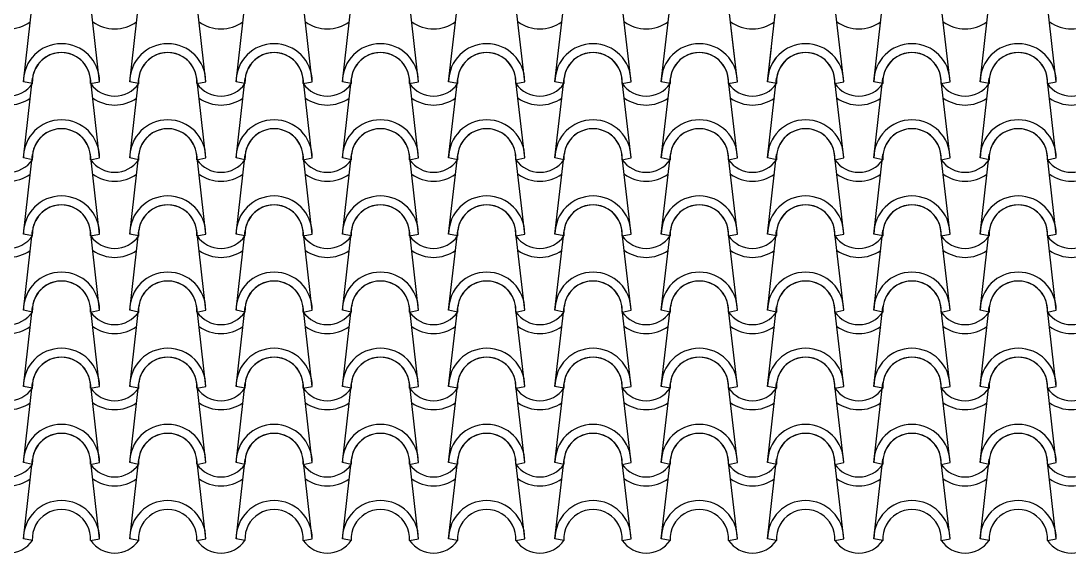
# Model space of a CAD drawing. Header units: millimetres. Extents: x -255 to 41745, y 236 to 29936.
# Drawn here: x 32038 to 33758, y 25007 to 25880 of the extents above; entities that cross this region are included whole.
import ezdxf

# ---------------------------------------------------------------- set-up
doc = ezdxf.new("R2010")
doc.units = ezdxf.units.MM
doc.layers.add('1', color=1, linetype='Continuous')

msp = doc.modelspace()

# ---------------------------------------------------------------- linework, layer by layer
at = {"layer": '1'}
for p, q in [((32041.9, 25780.6), (32056.9, 25911.3)), ((32166.9, 25780.6), (32152, 25911.3)), ((32216.4, 25780.6), (32231.4, 25911.3)), ((32341.4, 25780.6), (32326.5, 25911.3)), ((32391, 25780.6), (32405.9, 25911.3)), ((32516, 25780.6), (32501, 25911.3)), ((32565.5, 25780.6), (32580.4, 25911.3)), ((32690.5, 25780.6), (32675.5, 25911.3)), ((32740, 25780.6), (32754.9, 25911.3)), ((32865, 25780.6), (32850, 25911.3)), ((32914.5, 25780.6), (32929.4, 25911.3)), ((33039.5, 25780.6), (33024.5, 25911.3)), ((33089, 25780.6), (33103.9, 25911.3)), ((33214, 25780.6), (33199, 25911.3)), ((33214, 25780.6), (33199, 25911.3)), ((33263.5, 25780.6), (33278.4, 25911.3)), ((33263.5, 25780.6), (33278.4, 25911.3)), ((33388.5, 25780.6), (33373.5, 25911.3)), ((33438, 25780.6), (33452.9, 25911.3)), ((33563, 25780.6), (33548, 25911.3)), ((33612.5, 25780.6), (33627.4, 25911.3)), ((33737.5, 25780.6), (33722.6, 25911.3)), ((33214, 25780.6), (33203.9, 25868.3)), ((33263.5, 25780.6), (33269.9, 25836.9)), ((32041.9, 25655.6), (32056.9, 25786.3)), ((32056.6, 25777.6), (32041.9, 25780.6)), ((32056.6, 25777.6), (32041.9, 25780.6)), ((32166.9, 25655.6), (32152, 25786.3)), ((32152.3, 25777.6), (32166.9, 25780.6)), ((32152.3, 25777.6), (32166.9, 25780.6)), ((32216.4, 25655.6), (32231.4, 25786.3)), ((32231.1, 25777.6), (32216.4, 25780.6)), ((32231.1, 25777.6), (32216.4, 25780.6)), ((32341.4, 25655.6), (32326.5, 25786.3)), ((32326.8, 25777.6), (32341.4, 25780.6)), ((32326.8, 25777.6), (32341.4, 25780.6)), ((32391, 25655.6), (32405.9, 25786.3)), ((32405.6, 25777.6), (32391, 25780.6)), ((32405.6, 25777.6), (32391, 25780.6)), ((32516, 25655.6), (32501, 25786.3)), ((32501.3, 25777.6), (32516, 25780.6)), ((32501.3, 25777.6), (32516, 25780.6)), ((32565.5, 25655.6), (32580.4, 25786.3)), ((32580.1, 25777.6), (32565.5, 25780.6)), ((32580.1, 25777.6), (32565.5, 25780.6)), ((32690.5, 25655.6), (32675.5, 25786.3)), ((32675.8, 25777.6), (32690.5, 25780.6)), ((32675.8, 25777.6), (32690.5, 25780.6)), ((32740, 25655.6), (32754.9, 25786.3)), ((32754.6, 25777.6), (32740, 25780.6)), ((32754.6, 25777.6), (32740, 25780.6)), ((32865, 25655.6), (32850, 25786.3)), ((32850.3, 25777.6), (32865, 25780.6)), ((32850.3, 25777.6), (32865, 25780.6)), ((32914.5, 25655.6), (32929.4, 25786.3)), ((32929.1, 25777.6), (32914.5, 25780.6)), ((32929.1, 25777.6), (32914.5, 25780.6)), ((33039.5, 25655.6), (33024.5, 25786.3)), ((33024.8, 25777.6), (33039.5, 25780.6)), ((33024.8, 25777.6), (33039.5, 25780.6)), ((33089, 25655.6), (33103.9, 25786.3)), ((33103.6, 25777.6), (33089, 25780.6)), ((33103.6, 25777.6), (33089, 25780.6)), ((33214, 25655.6), (33199, 25786.3)), ((33214, 25655.6), (33199, 25786.3)), ((33214, 25655.6), (33199, 25786.3)), ((33199.3, 25777.6), (33214, 25780.6)), ((33199.3, 25777.6), (33214, 25780.6)), ((33199.3, 25777.6), (33214, 25780.6)), ((33199.3, 25777.6), (33214, 25780.6)), ((33199.3, 25777.6), (33214, 25780.6)), ((33199.3, 25777.6), (33214, 25780.6)), ((33263.5, 25655.6), (33278.4, 25786.3)), ((33263.5, 25655.6), (33278.4, 25786.3)), ((33263.5, 25655.6), (33278.4, 25786.3)), ((33278.1, 25777.6), (33263.5, 25780.6)), ((33278.1, 25777.6), (33263.5, 25780.6)), ((33278.1, 25777.6), (33263.5, 25780.6)), ((33278.1, 25777.6), (33263.5, 25780.6)), ((33278.1, 25777.6), (33263.5, 25780.6)), ((33278.1, 25777.6), (33263.5, 25780.6)), ((33388.5, 25655.6), (33373.5, 25786.3)), ((33373.8, 25777.6), (33388.5, 25780.6)), ((33373.8, 25777.6), (33388.5, 25780.6)), ((33438, 25655.6), (33452.9, 25786.3)), ((33452.6, 25777.6), (33438, 25780.6)), ((33452.6, 25777.6), (33438, 25780.6)), ((33563, 25655.6), (33548, 25786.3)), ((33548.3, 25777.6), (33563, 25780.6)), ((33548.3, 25777.6), (33563, 25780.6)), ((33612.5, 25655.6), (33627.4, 25786.3)), ((33627.2, 25777.6), (33612.5, 25780.6)), ((33627.2, 25777.6), (33612.5, 25780.6)), ((33737.5, 25655.6), (33722.6, 25786.3)), ((33722.8, 25777.6), (33737.5, 25780.6)), ((33722.8, 25777.6), (33737.5, 25780.6)), ((32041.9, 25530.6), (32056.9, 25661.3)), ((32056.6, 25652.6), (32041.9, 25655.6)), ((32056.6, 25652.6), (32041.9, 25655.6)), ((32166.9, 25530.6), (32152, 25661.3)), ((32152.3, 25652.6), (32166.9, 25655.6)), ((32152.3, 25652.6), (32166.9, 25655.6)), ((32216.4, 25530.6), (32231.4, 25661.3)), ((32231.1, 25652.6), (32216.4, 25655.6)), ((32231.1, 25652.6), (32216.4, 25655.6)), ((32341.4, 25530.6), (32326.5, 25661.3)), ((32326.8, 25652.6), (32341.4, 25655.6)), ((32326.8, 25652.6), (32341.4, 25655.6)), ((32391, 25530.6), (32405.9, 25661.3)), ((32405.6, 25652.6), (32391, 25655.6)), ((32405.6, 25652.6), (32391, 25655.6)), ((32516, 25530.6), (32501, 25661.3)), ((32501.3, 25652.6), (32516, 25655.6)), ((32501.3, 25652.6), (32516, 25655.6)), ((32565.5, 25530.6), (32580.4, 25661.3)), ((32580.1, 25652.6), (32565.5, 25655.6)), ((32580.1, 25652.6), (32565.5, 25655.6)), ((32690.5, 25530.6), (32675.5, 25661.3)), ((32675.8, 25652.6), (32690.5, 25655.6)), ((32675.8, 25652.6), (32690.5, 25655.6)), ((32740, 25530.6), (32754.9, 25661.3)), ((32754.6, 25652.6), (32740, 25655.6)), ((32754.6, 25652.6), (32740, 25655.6)), ((32865, 25530.6), (32850, 25661.3)), ((32850.3, 25652.6), (32865, 25655.6)), ((32850.3, 25652.6), (32865, 25655.6)), ((32914.5, 25530.6), (32929.4, 25661.3)), ((32929.1, 25652.6), (32914.5, 25655.6)), ((32929.1, 25652.6), (32914.5, 25655.6)), ((33039.5, 25530.6), (33024.5, 25661.3)), ((33024.8, 25652.6), (33039.5, 25655.6)), ((33024.8, 25652.6), (33039.5, 25655.6)), ((33089, 25530.6), (33103.9, 25661.3)), ((33103.6, 25652.6), (33089, 25655.6)), ((33103.6, 25652.6), (33089, 25655.6)), ((33214, 25530.6), (33199, 25661.3)), ((33214, 25530.6), (33199, 25661.3)), ((33214, 25530.6), (33199, 25661.3)), ((33199.3, 25652.6), (33214, 25655.6)), ((33199.3, 25652.6), (33214, 25655.6)), ((33199.3, 25652.6), (33214, 25655.6)), ((33199.3, 25652.6), (33214, 25655.6)), ((33199.3, 25652.6), (33214, 25655.6)), ((33199.3, 25652.6), (33214, 25655.6)), ((33263.5, 25530.6), (33278.4, 25661.3)), ((33263.5, 25530.6), (33278.4, 25661.3)), ((33263.5, 25530.6), (33278.4, 25661.3)), ((33278.1, 25652.6), (33263.5, 25655.6)), ((33278.1, 25652.6), (33263.5, 25655.6)), ((33278.1, 25652.6), (33263.5, 25655.6)), ((33278.1, 25652.6), (33263.5, 25655.6)), ((33278.1, 25652.6), (33263.5, 25655.6)), ((33278.1, 25652.6), (33263.5, 25655.6)), ((33388.5, 25530.6), (33373.5, 25661.3)), ((33373.8, 25652.6), (33388.5, 25655.6)), ((33373.8, 25652.6), (33388.5, 25655.6)), ((33438, 25530.6), (33452.9, 25661.3)), ((33452.6, 25652.6), (33438, 25655.6)), ((33452.6, 25652.6), (33438, 25655.6)), ((33563, 25530.6), (33548, 25661.3)), ((33548.3, 25652.6), (33563, 25655.6)), ((33548.3, 25652.6), (33563, 25655.6)), ((33612.5, 25530.6), (33627.4, 25661.3)), ((33627.2, 25652.6), (33612.5, 25655.6)), ((33627.2, 25652.6), (33612.5, 25655.6)), ((33737.5, 25530.6), (33722.6, 25661.3)), ((33722.8, 25652.6), (33737.5, 25655.6)), ((33722.8, 25652.6), (33737.5, 25655.6)), ((32041.9, 25405.6), (32056.9, 25536.3)), ((32166.9, 25405.6), (32152, 25536.3)), ((32216.4, 25405.6), (32231.4, 25536.3)), ((32341.4, 25405.6), (32326.5, 25536.3)), ((32391, 25405.6), (32405.9, 25536.3)), ((32516, 25405.6), (32501, 25536.3)), ((32565.5, 25405.6), (32580.4, 25536.3)), ((32690.5, 25405.6), (32675.5, 25536.3)), ((32740, 25405.6), (32754.9, 25536.3)), ((32865, 25405.6), (32850, 25536.3)), ((32914.5, 25405.6), (32929.4, 25536.3)), ((33039.5, 25405.6), (33024.5, 25536.3)), ((33089, 25405.6), (33103.9, 25536.3)), ((33214, 25405.6), (33199, 25536.3)), ((33214, 25405.6), (33199, 25536.3)), ((33214, 25405.6), (33199, 25536.3)), ((33263.5, 25405.6), (33278.4, 25536.3)), ((33263.5, 25405.6), (33278.4, 25536.3)), ((33263.5, 25405.6), (33278.4, 25536.3)), ((33388.5, 25405.6), (33373.5, 25536.3)), ((33438, 25405.6), (33452.9, 25536.3)), ((33563, 25405.6), (33548, 25536.3)), ((33612.5, 25405.6), (33627.4, 25536.3)), ((33737.5, 25405.6), (33722.6, 25536.3)), ((32056.6, 25527.6), (32041.9, 25530.6)), ((32056.6, 25527.6), (32041.9, 25530.6)), ((32152.3, 25527.6), (32166.9, 25530.6)), ((32152.3, 25527.6), (32166.9, 25530.6)), ((32231.1, 25527.6), (32216.4, 25530.6)), ((32231.1, 25527.6), (32216.4, 25530.6)), ((32326.8, 25527.6), (32341.4, 25530.6)), ((32326.8, 25527.6), (32341.4, 25530.6)), ((32405.6, 25527.6), (32391, 25530.6)), ((32405.6, 25527.6), (32391, 25530.6)), ((32501.3, 25527.6), (32516, 25530.6)), ((32501.3, 25527.6), (32516, 25530.6)), ((32580.1, 25527.6), (32565.5, 25530.6)), ((32580.1, 25527.6), (32565.5, 25530.6)), ((32675.8, 25527.6), (32690.5, 25530.6)), ((32675.8, 25527.6), (32690.5, 25530.6)), ((32754.6, 25527.6), (32740, 25530.6)), ((32754.6, 25527.6), (32740, 25530.6)), ((32850.3, 25527.6), (32865, 25530.6)), ((32850.3, 25527.6), (32865, 25530.6)), ((32929.1, 25527.6), (32914.5, 25530.6)), ((32929.1, 25527.6), (32914.5, 25530.6)), ((33024.8, 25527.6), (33039.5, 25530.6)), ((33024.8, 25527.6), (33039.5, 25530.6)), ((33103.6, 25527.6), (33089, 25530.6)), ((33103.6, 25527.6), (33089, 25530.6)), ((33199.3, 25527.6), (33214, 25530.6)), ((33199.3, 25527.6), (33214, 25530.6)), ((33199.3, 25527.6), (33214, 25530.6)), ((33199.3, 25527.6), (33214, 25530.6)), ((33199.3, 25527.6), (33214, 25530.6)), ((33199.3, 25527.6), (33214, 25530.6)), ((33278.1, 25527.6), (33263.5, 25530.6)), ((33278.1, 25527.6), (33263.5, 25530.6)), ((33278.1, 25527.6), (33263.5, 25530.6)), ((33278.1, 25527.6), (33263.5, 25530.6)), ((33278.1, 25527.6), (33263.5, 25530.6)), ((33278.1, 25527.6), (33263.5, 25530.6)), ((33373.8, 25527.6), (33388.5, 25530.6)), ((33373.8, 25527.6), (33388.5, 25530.6)), ((33452.6, 25527.6), (33438, 25530.6)), ((33452.6, 25527.6), (33438, 25530.6)), ((33548.3, 25527.6), (33563, 25530.6)), ((33548.3, 25527.6), (33563, 25530.6)), ((33627.2, 25527.6), (33612.5, 25530.6)), ((33627.2, 25527.6), (33612.5, 25530.6)), ((33722.8, 25527.6), (33737.5, 25530.6)), ((33722.8, 25527.6), (33737.5, 25530.6)), ((32041.9, 25280.6), (32056.9, 25411.3)), ((32166.9, 25280.6), (32152, 25411.3)), ((32216.4, 25280.6), (32231.4, 25411.3)), ((32341.4, 25280.6), (32326.5, 25411.3)), ((32391, 25280.6), (32405.9, 25411.3)), ((32516, 25280.6), (32501, 25411.3)), ((32565.5, 25280.6), (32580.4, 25411.3)), ((32690.5, 25280.6), (32675.5, 25411.3)), ((32740, 25280.6), (32754.9, 25411.3)), ((32865, 25280.6), (32850, 25411.3)), ((32914.5, 25280.6), (32929.4, 25411.3)), ((33039.5, 25280.6), (33024.5, 25411.3)), ((33089, 25280.6), (33103.9, 25411.3)), ((33214, 25280.6), (33199, 25411.3)), ((33214, 25280.6), (33199, 25411.3)), ((33214, 25280.6), (33199, 25411.3)), ((33263.5, 25280.6), (33278.4, 25411.3)), ((33263.5, 25280.6), (33278.4, 25411.3)), ((33263.5, 25280.6), (33278.4, 25411.3)), ((33388.5, 25280.6), (33373.5, 25411.3)), ((33438, 25280.6), (33452.9, 25411.3)), ((33563, 25280.6), (33548, 25411.3)), ((33612.5, 25280.6), (33627.4, 25411.3)), ((33737.5, 25280.6), (33722.6, 25411.3)), ((32056.6, 25402.6), (32041.9, 25405.6)), ((32056.6, 25402.6), (32041.9, 25405.6)), ((32152.3, 25402.6), (32166.9, 25405.6)), ((32152.3, 25402.6), (32166.9, 25405.6)), ((32231.1, 25402.6), (32216.4, 25405.6)), ((32231.1, 25402.6), (32216.4, 25405.6)), ((32326.8, 25402.6), (32341.4, 25405.6)), ((32326.8, 25402.6), (32341.4, 25405.6)), ((32405.6, 25402.6), (32391, 25405.6)), ((32405.6, 25402.6), (32391, 25405.6)), ((32501.3, 25402.6), (32516, 25405.6)), ((32501.3, 25402.6), (32516, 25405.6)), ((32580.1, 25402.6), (32565.5, 25405.6)), ((32580.1, 25402.6), (32565.5, 25405.6)), ((32675.8, 25402.6), (32690.5, 25405.6)), ((32675.8, 25402.6), (32690.5, 25405.6)), ((32754.6, 25402.6), (32740, 25405.6)), ((32754.6, 25402.6), (32740, 25405.6)), ((32850.3, 25402.6), (32865, 25405.6)), ((32850.3, 25402.6), (32865, 25405.6)), ((32929.1, 25402.6), (32914.5, 25405.6)), ((32929.1, 25402.6), (32914.5, 25405.6)), ((33024.8, 25402.6), (33039.5, 25405.6)), ((33024.8, 25402.6), (33039.5, 25405.6)), ((33103.6, 25402.6), (33089, 25405.6)), ((33103.6, 25402.6), (33089, 25405.6)), ((33199.3, 25402.6), (33214, 25405.6)), ((33199.3, 25402.6), (33214, 25405.6)), ((33199.3, 25402.6), (33214, 25405.6)), ((33199.3, 25402.6), (33214, 25405.6)), ((33199.3, 25402.6), (33214, 25405.6)), ((33199.3, 25402.6), (33214, 25405.6)), ((33278.1, 25402.6), (33263.5, 25405.6)), ((33278.1, 25402.6), (33263.5, 25405.6)), ((33278.1, 25402.6), (33263.5, 25405.6)), ((33278.1, 25402.6), (33263.5, 25405.6)), ((33278.1, 25402.6), (33263.5, 25405.6)), ((33278.1, 25402.6), (33263.5, 25405.6)), ((33373.8, 25402.6), (33388.5, 25405.6)), ((33373.8, 25402.6), (33388.5, 25405.6)), ((33452.6, 25402.6), (33438, 25405.6)), ((33452.6, 25402.6), (33438, 25405.6)), ((33548.3, 25402.6), (33563, 25405.6)), ((33548.3, 25402.6), (33563, 25405.6)), ((33627.2, 25402.6), (33612.5, 25405.6)), ((33627.2, 25402.6), (33612.5, 25405.6)), ((33722.8, 25402.6), (33737.5, 25405.6)), ((33722.8, 25402.6), (33737.5, 25405.6)), ((32041.9, 25155.6), (32056.9, 25286.3)), ((32056.6, 25277.6), (32041.9, 25280.6)), ((32056.6, 25277.6), (32041.9, 25280.6)), ((32166.9, 25155.6), (32152, 25286.3)), ((32152.3, 25277.6), (32166.9, 25280.6)), ((32152.3, 25277.6), (32166.9, 25280.6)), ((32216.4, 25155.6), (32231.4, 25286.3)), ((32231.1, 25277.6), (32216.4, 25280.6)), ((32231.1, 25277.6), (32216.4, 25280.6)), ((32341.4, 25155.6), (32326.5, 25286.3)), ((32326.8, 25277.6), (32341.4, 25280.6)), ((32326.8, 25277.6), (32341.4, 25280.6)), ((32391, 25155.6), (32405.9, 25286.3)), ((32405.6, 25277.6), (32391, 25280.6)), ((32405.6, 25277.6), (32391, 25280.6)), ((32516, 25155.6), (32501, 25286.3)), ((32501.3, 25277.6), (32516, 25280.6)), ((32501.3, 25277.6), (32516, 25280.6)), ((32565.5, 25155.6), (32580.4, 25286.3)), ((32580.1, 25277.6), (32565.5, 25280.6)), ((32580.1, 25277.6), (32565.5, 25280.6)), ((32690.5, 25155.6), (32675.5, 25286.3)), ((32675.8, 25277.6), (32690.5, 25280.6)), ((32675.8, 25277.6), (32690.5, 25280.6)), ((32740, 25155.6), (32754.9, 25286.3)), ((32754.6, 25277.6), (32740, 25280.6)), ((32754.6, 25277.6), (32740, 25280.6)), ((32865, 25155.6), (32850, 25286.3)), ((32850.3, 25277.6), (32865, 25280.6)), ((32850.3, 25277.6), (32865, 25280.6)), ((32914.5, 25155.6), (32929.4, 25286.3)), ((32929.1, 25277.6), (32914.5, 25280.6)), ((32929.1, 25277.6), (32914.5, 25280.6)), ((33039.5, 25155.6), (33024.5, 25286.3)), ((33024.8, 25277.6), (33039.5, 25280.6)), ((33024.8, 25277.6), (33039.5, 25280.6)), ((33089, 25155.6), (33103.9, 25286.3)), ((33103.6, 25277.6), (33089, 25280.6)), ((33103.6, 25277.6), (33089, 25280.6)), ((33214, 25155.6), (33199, 25286.3)), ((33214, 25155.6), (33199, 25286.3)), ((33214, 25155.6), (33199, 25286.3)), ((33199.3, 25277.6), (33214, 25280.6)), ((33199.3, 25277.6), (33214, 25280.6)), ((33199.3, 25277.6), (33214, 25280.6)), ((33199.3, 25277.6), (33214, 25280.6)), ((33199.3, 25277.6), (33214, 25280.6)), ((33199.3, 25277.6), (33214, 25280.6)), ((33263.5, 25155.6), (33278.4, 25286.3)), ((33263.5, 25155.6), (33278.4, 25286.3)), ((33263.5, 25155.6), (33278.4, 25286.3)), ((33278.1, 25277.6), (33263.5, 25280.6)), ((33278.1, 25277.6), (33263.5, 25280.6)), ((33278.1, 25277.6), (33263.5, 25280.6)), ((33278.1, 25277.6), (33263.5, 25280.6)), ((33278.1, 25277.6), (33263.5, 25280.6)), ((33278.1, 25277.6), (33263.5, 25280.6)), ((33388.5, 25155.6), (33373.5, 25286.3)), ((33373.8, 25277.6), (33388.5, 25280.6)), ((33373.8, 25277.6), (33388.5, 25280.6)), ((33438, 25155.6), (33452.9, 25286.3)), ((33452.6, 25277.6), (33438, 25280.6)), ((33452.6, 25277.6), (33438, 25280.6)), ((33563, 25155.6), (33548, 25286.3)), ((33548.3, 25277.6), (33563, 25280.6)), ((33548.3, 25277.6), (33563, 25280.6)), ((33612.5, 25155.6), (33627.4, 25286.3)), ((33627.2, 25277.6), (33612.5, 25280.6)), ((33627.2, 25277.6), (33612.5, 25280.6)), ((33737.5, 25155.6), (33722.6, 25286.3)), ((33722.8, 25277.6), (33737.5, 25280.6)), ((33722.8, 25277.6), (33737.5, 25280.6)), ((32041.9, 25030.6), (32056.9, 25161.3)), ((32056.6, 25152.6), (32041.9, 25155.6)), ((32056.6, 25152.6), (32041.9, 25155.6)), ((32166.9, 25030.6), (32152, 25161.3)), ((32152.3, 25152.6), (32166.9, 25155.6)), ((32152.3, 25152.6), (32166.9, 25155.6)), ((32216.4, 25030.6), (32231.4, 25161.3)), ((32231.1, 25152.6), (32216.4, 25155.6)), ((32231.1, 25152.6), (32216.4, 25155.6)), ((32341.4, 25030.6), (32326.5, 25161.3)), ((32326.8, 25152.6), (32341.4, 25155.6)), ((32326.8, 25152.6), (32341.4, 25155.6)), ((32391, 25030.6), (32405.9, 25161.3)), ((32405.6, 25152.6), (32391, 25155.6)), ((32405.6, 25152.6), (32391, 25155.6)), ((32516, 25030.6), (32501, 25161.3)), ((32501.3, 25152.6), (32516, 25155.6)), ((32501.3, 25152.6), (32516, 25155.6)), ((32565.5, 25030.6), (32580.4, 25161.3)), ((32580.1, 25152.6), (32565.5, 25155.6)), ((32580.1, 25152.6), (32565.5, 25155.6)), ((32690.5, 25030.6), (32675.5, 25161.3)), ((32675.8, 25152.6), (32690.5, 25155.6)), ((32675.8, 25152.6), (32690.5, 25155.6)), ((32740, 25030.6), (32754.9, 25161.3)), ((32754.6, 25152.6), (32740, 25155.6)), ((32754.6, 25152.6), (32740, 25155.6)), ((32865, 25030.6), (32850, 25161.3)), ((32850.3, 25152.6), (32865, 25155.6)), ((32850.3, 25152.6), (32865, 25155.6)), ((32914.5, 25030.6), (32929.4, 25161.3)), ((32929.1, 25152.6), (32914.5, 25155.6)), ((32929.1, 25152.6), (32914.5, 25155.6)), ((33039.5, 25030.6), (33024.5, 25161.3)), ((33024.8, 25152.6), (33039.5, 25155.6)), ((33024.8, 25152.6), (33039.5, 25155.6)), ((33089, 25030.6), (33103.9, 25161.3)), ((33103.6, 25152.6), (33089, 25155.6)), ((33103.6, 25152.6), (33089, 25155.6)), ((33214, 25030.6), (33199, 25161.3)), ((33214, 25030.6), (33199, 25161.3)), ((33214, 25030.6), (33199, 25161.3)), ((33199.3, 25152.6), (33214, 25155.6)), ((33199.3, 25152.6), (33214, 25155.6)), ((33199.3, 25152.6), (33214, 25155.6)), ((33199.3, 25152.6), (33214, 25155.6)), ((33199.3, 25152.6), (33214, 25155.6)), ((33199.3, 25152.6), (33214, 25155.6)), ((33263.5, 25030.6), (33278.4, 25161.3)), ((33263.5, 25030.6), (33278.4, 25161.3)), ((33263.5, 25030.6), (33278.4, 25161.3)), ((33278.1, 25152.6), (33263.5, 25155.6)), ((33278.1, 25152.6), (33263.5, 25155.6)), ((33278.1, 25152.6), (33263.5, 25155.6)), ((33278.1, 25152.6), (33263.5, 25155.6)), ((33278.1, 25152.6), (33263.5, 25155.6)), ((33278.1, 25152.6), (33263.5, 25155.6)), ((33388.5, 25030.6), (33373.5, 25161.3)), ((33373.8, 25152.6), (33388.5, 25155.6)), ((33373.8, 25152.6), (33388.5, 25155.6)), ((33438, 25030.6), (33452.9, 25161.3)), ((33452.6, 25152.6), (33438, 25155.6)), ((33452.6, 25152.6), (33438, 25155.6)), ((33563, 25030.6), (33548, 25161.3)), ((33548.3, 25152.6), (33563, 25155.6)), ((33548.3, 25152.6), (33563, 25155.6)), ((33612.5, 25030.6), (33627.4, 25161.3)), ((33627.2, 25152.6), (33612.5, 25155.6)), ((33627.2, 25152.6), (33612.5, 25155.6)), ((33737.5, 25030.6), (33722.6, 25161.3)), ((33722.8, 25152.6), (33737.5, 25155.6)), ((33722.8, 25152.6), (33737.5, 25155.6)), ((32056.6, 25027.6), (32041.9, 25030.6)), ((32152.3, 25027.6), (32166.9, 25030.6)), ((32231.1, 25027.6), (32216.4, 25030.6)), ((32326.8, 25027.6), (32341.4, 25030.6)), ((32405.6, 25027.6), (32391, 25030.6)), ((32501.3, 25027.6), (32516, 25030.6)), ((32580.1, 25027.6), (32565.5, 25030.6)), ((32675.8, 25027.6), (32690.5, 25030.6)), ((32754.6, 25027.6), (32740, 25030.6)), ((32850.3, 25027.6), (32865, 25030.6)), ((32929.1, 25027.6), (32914.5, 25030.6)), ((33024.8, 25027.6), (33039.5, 25030.6)), ((33103.6, 25027.6), (33089, 25030.6)), ((33199.3, 25027.6), (33214, 25030.6)), ((33199.3, 25027.6), (33214, 25030.6)), ((33199.3, 25027.6), (33214, 25030.6)), ((33278.1, 25027.6), (33263.5, 25030.6)), ((33278.1, 25027.6), (33263.5, 25030.6)), ((33278.1, 25027.6), (33263.5, 25030.6)), ((33373.8, 25027.6), (33388.5, 25030.6)), ((33452.6, 25027.6), (33438, 25030.6)), ((33548.3, 25027.6), (33563, 25030.6)), ((33627.2, 25027.6), (33612.5, 25030.6)), ((33722.8, 25027.6), (33737.5, 25030.6))]:
    msp.add_line(p, q, dxfattribs=at)
for centre, radius, start, end in [((32017.3, 25929.9), 62.5, 234.9308, 305.0692), ((32191.8, 25929.9), 62.5, 234.9308, 305.0692), ((32366.3, 25929.9), 62.5, 234.9308, 305.0692), ((32366.3, 25929.9), 62.5, 234.9308, 305.0692), ((32540.8, 25929.9), 62.5, 234.9308, 305.0692), ((32540.8, 25929.9), 62.5, 234.9308, 305.0692), ((32715.3, 25929.9), 62.5, 234.9308, 305.0692), ((32715.3, 25929.9), 62.5, 234.9308, 305.0692), ((32889.8, 25929.9), 62.5, 234.9308, 305.0692), ((32889.8, 25929.9), 62.5, 234.9308, 305.0692), ((33064.3, 25929.9), 62.5, 234.9308, 305.0692), ((33064.3, 25929.9), 62.5, 234.9308, 305.0692), ((33238.8, 25929.9), 62.5, 234.9308, 305.0692), ((33238.8, 25929.9), 62.5, 234.9308, 305.0692), ((33238.8, 25929.9), 62.5, 234.9308, 305.0692), ((33238.8, 25929.9), 62.5, 234.9308, 305.0692), ((33413.3, 25929.9), 62.5, 234.9308, 305.0692), ((33587.8, 25929.9), 62.5, 234.9308, 305.0692), ((33762.3, 25929.9), 62.5, 234.9308, 305.0692), ((32104.4, 25780.6), 62.5, 0, 180), ((32104.4, 25780.6), 62.5, 0, 180), ((32278.9, 25780.6), 62.5, 0, 180), ((32278.9, 25780.6), 62.5, 0, 180), ((32453.5, 25780.6), 62.5, 0, 180), ((32453.5, 25780.6), 62.5, 0, 180), ((32628, 25780.6), 62.5, 0, 180), ((32628, 25780.6), 62.5, 0, 180), ((32802.5, 25780.6), 62.5, 0, 180), ((32802.5, 25780.6), 62.5, 0, 180), ((32977, 25780.6), 62.5, 0, 180), ((32977, 25780.6), 62.5, 0, 180), ((33151.5, 25780.6), 62.5, 0, 180), ((33151.5, 25780.6), 62.5, 0, 180), ((33326, 25780.6), 62.5, 0, 180), ((33326, 25780.6), 62.5, 0, 180), ((33500.5, 25780.6), 62.5, 0, 180), ((33500.5, 25780.6), 62.5, 0, 180), ((33675, 25780.6), 62.5, 0, 180), ((33675, 25780.6), 62.5, 0, 180), ((32104.4, 25780.6), 47.9, 356.4887, 183.5113), ((32104.4, 25780.6), 47.9, 356.4887, 183.5113), ((32104.4, 25780.6), 47.9, 6.838, 173.162), ((32278.9, 25780.6), 47.9, 356.4887, 183.5113), ((32278.9, 25780.6), 47.9, 356.4887, 183.5113), ((32278.9, 25780.6), 47.9, 6.838, 173.162), ((32453.5, 25780.6), 47.9, 356.4887, 183.5113), ((32453.5, 25780.6), 47.9, 356.4887, 183.5113), ((32453.5, 25780.6), 47.9, 6.838, 173.162), ((32628, 25780.6), 47.9, 356.4887, 183.5113), ((32628, 25780.6), 47.9, 356.4887, 183.5113), ((32628, 25780.6), 47.9, 6.838, 173.162), ((32802.5, 25780.6), 47.9, 356.4887, 183.5113), ((32802.5, 25780.6), 47.9, 356.4887, 183.5113), ((32802.5, 25780.6), 47.9, 6.838, 173.162), ((32977, 25780.6), 47.9, 356.4887, 183.5113), ((32977, 25780.6), 47.9, 356.4887, 183.5113), ((32977, 25780.6), 47.9, 6.838, 173.162), ((33151.5, 25780.6), 47.9, 356.4887, 183.5113), ((33151.5, 25780.6), 47.9, 356.4887, 183.5113), ((33151.5, 25780.6), 47.9, 6.838, 173.162), ((33326, 25780.6), 62.5, 129.1971, 180), ((33326, 25780.6), 62.5, 129.1971, 180), ((33326, 25780.6), 47.9, 356.4887, 183.5113), ((33326, 25780.6), 47.9, 356.4887, 183.5113), ((33326, 25780.6), 47.9, 6.838, 173.162), ((33500.5, 25780.6), 47.9, 356.4887, 183.5113), ((33500.5, 25780.6), 47.9, 356.4887, 183.5113), ((33500.5, 25780.6), 47.9, 6.838, 173.162), ((33675, 25780.6), 47.9, 356.4887, 183.5113), ((33675, 25780.6), 47.9, 356.4887, 183.5113), ((33675, 25780.6), 47.9, 6.838, 173.162), ((33326, 25780.6), 47.9, 120.6048, 183.5113), ((33326, 25780.6), 47.9, 120.6048, 183.5113), ((33326, 25780.6), 47.9, 120.6048, 173.162), ((32017.3, 25804.9), 47.9, 214.756, 325.244), ((32017.3, 25804.9), 47.9, 214.756, 325.244), ((32191.8, 25804.9), 47.9, 214.756, 325.244), ((32191.8, 25804.9), 47.9, 214.756, 325.244), ((32366.3, 25804.9), 47.9, 214.756, 325.244), ((32366.3, 25804.9), 47.9, 214.756, 325.244), ((32540.8, 25804.9), 47.9, 214.756, 325.244), ((32540.8, 25804.9), 47.9, 214.756, 325.244), ((32715.3, 25804.9), 47.9, 214.756, 325.244), ((32715.3, 25804.9), 47.9, 214.756, 325.244), ((32889.8, 25804.9), 47.9, 214.756, 325.244), ((32889.8, 25804.9), 47.9, 214.756, 325.244), ((33064.3, 25804.9), 47.9, 214.756, 325.244), ((33064.3, 25804.9), 47.9, 214.756, 325.244), ((33238.8, 25804.9), 47.9, 214.756, 325.244), ((33238.8, 25804.9), 47.9, 214.756, 325.244), ((33238.8, 25804.9), 47.9, 214.756, 325.244), ((33238.8, 25804.9), 47.9, 214.756, 325.244), ((33238.8, 25804.9), 47.9, 214.756, 325.244), ((33238.8, 25804.9), 47.9, 214.756, 325.244), ((33413.3, 25804.9), 47.9, 214.756, 325.244), ((33413.3, 25804.9), 47.9, 214.756, 325.244), ((33587.8, 25804.9), 47.9, 214.756, 325.244), ((33587.8, 25804.9), 47.9, 214.756, 325.244), ((33762.3, 25804.9), 47.9, 214.756, 325.244), ((33762.3, 25804.9), 47.9, 214.756, 325.244), ((32017.3, 25804.9), 62.5, 234.9308, 305.0692), ((32191.8, 25804.9), 62.5, 234.9308, 305.0692), ((32366.3, 25804.9), 62.5, 234.9308, 305.0692), ((32540.8, 25804.9), 62.5, 234.9308, 305.0692), ((32715.3, 25804.9), 62.5, 234.9308, 305.0692), ((32889.8, 25804.9), 62.5, 234.9308, 305.0692), ((33064.3, 25804.9), 62.5, 234.9308, 305.0692), ((33238.8, 25804.9), 62.5, 234.9308, 305.0692), ((33238.8, 25804.9), 62.5, 234.9308, 305.0692), ((33238.8, 25804.9), 62.5, 234.9308, 305.0692), ((33413.3, 25804.9), 62.5, 234.9308, 305.0692), ((33587.8, 25804.9), 62.5, 234.9308, 305.0692), ((33762.3, 25804.9), 62.5, 234.9308, 305.0692), ((32104.4, 25655.6), 62.5, 0, 180), ((32104.4, 25655.6), 62.5, 0, 180), ((32278.9, 25655.6), 62.5, 0, 180), ((32278.9, 25655.6), 62.5, 0, 180), ((32453.5, 25655.6), 62.5, 0, 180), ((32453.5, 25655.6), 62.5, 0, 180), ((32628, 25655.6), 62.5, 0, 180), ((32628, 25655.6), 62.5, 0, 180), ((32802.5, 25655.6), 62.5, 0, 180), ((32802.5, 25655.6), 62.5, 0, 180), ((32977, 25655.6), 62.5, 0, 180), ((32977, 25655.6), 62.5, 0, 180), ((33151.5, 25655.6), 62.5, 0, 180), ((33151.5, 25655.6), 62.5, 0, 180), ((33326, 25655.6), 62.5, 0, 180), ((33326, 25655.6), 62.5, 0, 180), ((33500.5, 25655.6), 62.5, 0, 180), ((33500.5, 25655.6), 62.5, 0, 180), ((33675, 25655.6), 62.5, 0, 180), ((33675, 25655.6), 62.5, 0, 180), ((32104.4, 25655.6), 47.9, 356.4887, 183.5113), ((32104.4, 25655.6), 47.9, 356.4887, 183.5113), ((32104.4, 25655.6), 47.9, 6.838, 173.162), ((32278.9, 25655.6), 47.9, 356.4887, 183.5113), ((32278.9, 25655.6), 47.9, 356.4887, 183.5113), ((32278.9, 25655.6), 47.9, 6.838, 173.162), ((32453.5, 25655.6), 47.9, 356.4887, 183.5113), ((32453.5, 25655.6), 47.9, 356.4887, 183.5113), ((32453.5, 25655.6), 47.9, 6.838, 173.162), ((32628, 25655.6), 47.9, 356.4887, 183.5113), ((32628, 25655.6), 47.9, 356.4887, 183.5113), ((32628, 25655.6), 47.9, 6.838, 173.162), ((32802.5, 25655.6), 47.9, 356.4887, 183.5113), ((32802.5, 25655.6), 47.9, 356.4887, 183.5113), ((32802.5, 25655.6), 47.9, 6.838, 173.162), ((32977, 25655.6), 47.9, 356.4887, 183.5113), ((32977, 25655.6), 47.9, 356.4887, 183.5113), ((32977, 25655.6), 47.9, 6.838, 173.162), ((33151.5, 25655.6), 47.9, 356.4887, 183.5113), ((33151.5, 25655.6), 47.9, 356.4887, 183.5113), ((33151.5, 25655.6), 47.9, 6.838, 173.162), ((33326, 25655.6), 47.9, 356.4887, 183.5113), ((33326, 25655.6), 47.9, 356.4887, 183.5113), ((33326, 25655.6), 47.9, 6.838, 173.162), ((33500.5, 25655.6), 47.9, 356.4887, 183.5113), ((33500.5, 25655.6), 47.9, 356.4887, 183.5113), ((33500.5, 25655.6), 47.9, 6.838, 173.162), ((33675, 25655.6), 47.9, 356.4887, 183.5113), ((33675, 25655.6), 47.9, 356.4887, 183.5113), ((33675, 25655.6), 47.9, 6.838, 173.162), ((32017.3, 25679.9), 47.9, 214.756, 325.244), ((32017.3, 25679.9), 47.9, 214.756, 325.244), ((32191.8, 25679.9), 47.9, 214.756, 325.244), ((32191.8, 25679.9), 47.9, 214.756, 325.244), ((32366.3, 25679.9), 47.9, 214.756, 325.244), ((32366.3, 25679.9), 47.9, 214.756, 325.244), ((32540.8, 25679.9), 47.9, 214.756, 325.244), ((32540.8, 25679.9), 47.9, 214.756, 325.244), ((32715.3, 25679.9), 47.9, 214.756, 325.244), ((32715.3, 25679.9), 47.9, 214.756, 325.244), ((32889.8, 25679.9), 47.9, 214.756, 325.244), ((32889.8, 25679.9), 47.9, 214.756, 325.244), ((33064.3, 25679.9), 47.9, 214.756, 325.244), ((33064.3, 25679.9), 47.9, 214.756, 325.244), ((33238.8, 25679.9), 47.9, 214.756, 325.244), ((33238.8, 25679.9), 47.9, 214.756, 325.244), ((33238.8, 25679.9), 47.9, 214.756, 325.244), ((33238.8, 25679.9), 47.9, 214.756, 325.244), ((33238.8, 25679.9), 47.9, 214.756, 325.244), ((33238.8, 25679.9), 47.9, 214.756, 325.244), ((33413.3, 25679.9), 47.9, 214.756, 325.244), ((33413.3, 25679.9), 47.9, 214.756, 325.244), ((33587.8, 25679.9), 47.9, 214.756, 325.244), ((33587.8, 25679.9), 47.9, 214.756, 325.244), ((33762.3, 25679.9), 47.9, 214.756, 325.244), ((33762.3, 25679.9), 47.9, 214.756, 325.244), ((32017.3, 25679.9), 62.5, 234.9308, 305.0692), ((32191.8, 25679.9), 62.5, 234.9308, 305.0692), ((32366.3, 25679.9), 62.5, 234.9308, 305.0692), ((32540.8, 25679.9), 62.5, 234.9308, 305.0692), ((32715.3, 25679.9), 62.5, 234.9308, 305.0692), ((32889.8, 25679.9), 62.5, 234.9308, 305.0692), ((33064.3, 25679.9), 62.5, 234.9308, 305.0692), ((33238.8, 25679.9), 62.5, 234.9308, 305.0692), ((33238.8, 25679.9), 62.5, 234.9308, 305.0692), ((33238.8, 25679.9), 62.5, 234.9308, 305.0692), ((33413.3, 25679.9), 62.5, 234.9308, 305.0692), ((33587.8, 25679.9), 62.5, 234.9308, 305.0692), ((33762.3, 25679.9), 62.5, 234.9308, 305.0692), ((32104.4, 25530.6), 62.5, 0, 180), ((32104.4, 25530.6), 62.5, 0, 180), ((32278.9, 25530.6), 62.5, 0, 180), ((32278.9, 25530.6), 62.5, 0, 180), ((32453.5, 25530.6), 62.5, 0, 180), ((32453.5, 25530.6), 62.5, 0, 180), ((32628, 25530.6), 62.5, 0, 180), ((32628, 25530.6), 62.5, 0, 180), ((32802.5, 25530.6), 62.5, 0, 180), ((32802.5, 25530.6), 62.5, 0, 180), ((32977, 25530.6), 62.5, 0, 180), ((32977, 25530.6), 62.5, 0, 180), ((33151.5, 25530.6), 62.5, 0, 180), ((33151.5, 25530.6), 62.5, 0, 180), ((33326, 25530.6), 62.5, 0, 180), ((33326, 25530.6), 62.5, 0, 180), ((33500.5, 25530.6), 62.5, 0, 180), ((33500.5, 25530.6), 62.5, 0, 180), ((33675, 25530.6), 62.5, 0, 180), ((33675, 25530.6), 62.5, 0, 180), ((32104.4, 25530.6), 47.9, 356.4887, 183.5113), ((32104.4, 25530.6), 47.9, 356.4887, 183.5113), ((32104.4, 25530.6), 47.9, 6.838, 173.162), ((32278.9, 25530.6), 47.9, 356.4887, 183.5113), ((32278.9, 25530.6), 47.9, 356.4887, 183.5113), ((32278.9, 25530.6), 47.9, 6.838, 173.162), ((32453.5, 25530.6), 47.9, 356.4887, 183.5113), ((32453.5, 25530.6), 47.9, 356.4887, 183.5113), ((32453.5, 25530.6), 47.9, 6.838, 173.162), ((32628, 25530.6), 47.9, 356.4887, 183.5113), ((32628, 25530.6), 47.9, 356.4887, 183.5113), ((32628, 25530.6), 47.9, 6.838, 173.162), ((32802.5, 25530.6), 47.9, 356.4887, 183.5113), ((32802.5, 25530.6), 47.9, 356.4887, 183.5113), ((32802.5, 25530.6), 47.9, 6.838, 173.162), ((32977, 25530.6), 47.9, 356.4887, 183.5113), ((32977, 25530.6), 47.9, 356.4887, 183.5113), ((32977, 25530.6), 47.9, 6.838, 173.162), ((33151.5, 25530.6), 47.9, 356.4887, 183.5113), ((33151.5, 25530.6), 47.9, 356.4887, 183.5113), ((33151.5, 25530.6), 47.9, 6.838, 173.162), ((33326, 25530.6), 47.9, 356.4887, 183.5113), ((33326, 25530.6), 47.9, 356.4887, 183.5113), ((33326, 25530.6), 47.9, 6.838, 173.162), ((33500.5, 25530.6), 47.9, 356.4887, 183.5113), ((33500.5, 25530.6), 47.9, 356.4887, 183.5113), ((33500.5, 25530.6), 47.9, 6.838, 173.162), ((33675, 25530.6), 47.9, 356.4887, 183.5113), ((33675, 25530.6), 47.9, 356.4887, 183.5113), ((33675, 25530.6), 47.9, 6.838, 173.162), ((32017.3, 25554.9), 47.9, 214.756, 325.244), ((32017.3, 25554.9), 47.9, 214.756, 325.244), ((32191.8, 25554.9), 47.9, 214.756, 325.244), ((32191.8, 25554.9), 47.9, 214.756, 325.244), ((32366.3, 25554.9), 47.9, 214.756, 325.244), ((32366.3, 25554.9), 47.9, 214.756, 325.244), ((32540.8, 25554.9), 47.9, 214.756, 325.244), ((32540.8, 25554.9), 47.9, 214.756, 325.244), ((32715.3, 25554.9), 47.9, 214.756, 325.244), ((32715.3, 25554.9), 47.9, 214.756, 325.244), ((32889.8, 25554.9), 47.9, 214.756, 325.244), ((32889.8, 25554.9), 47.9, 214.756, 325.244), ((33064.3, 25554.9), 47.9, 214.756, 325.244), ((33064.3, 25554.9), 47.9, 214.756, 325.244), ((33238.8, 25554.9), 47.9, 214.756, 325.244), ((33238.8, 25554.9), 47.9, 214.756, 325.244), ((33238.8, 25554.9), 47.9, 214.756, 325.244), ((33238.8, 25554.9), 47.9, 214.756, 325.244), ((33238.8, 25554.9), 47.9, 214.756, 325.244), ((33238.8, 25554.9), 47.9, 214.756, 325.244), ((33413.3, 25554.9), 47.9, 214.756, 325.244), ((33413.3, 25554.9), 47.9, 214.756, 325.244), ((33587.8, 25554.9), 47.9, 214.756, 325.244), ((33587.8, 25554.9), 47.9, 214.756, 325.244), ((33762.3, 25554.9), 47.9, 214.756, 325.244), ((33762.3, 25554.9), 47.9, 214.756, 325.244), ((32017.3, 25554.9), 62.5, 234.9308, 305.0692), ((32191.8, 25554.9), 62.5, 234.9308, 305.0692), ((32366.3, 25554.9), 62.5, 234.9308, 305.0692), ((32540.8, 25554.9), 62.5, 234.9308, 305.0692), ((32715.3, 25554.9), 62.5, 234.9308, 305.0692), ((32889.8, 25554.9), 62.5, 234.9308, 305.0692), ((33064.3, 25554.9), 62.5, 234.9308, 305.0692), ((33238.8, 25554.9), 62.5, 234.9308, 305.0692), ((33238.8, 25554.9), 62.5, 234.9308, 305.0692), ((33238.8, 25554.9), 62.5, 234.9308, 305.0692), ((33413.3, 25554.9), 62.5, 234.9308, 305.0692), ((33587.8, 25554.9), 62.5, 234.9308, 305.0692), ((33762.3, 25554.9), 62.5, 234.9308, 305.0692), ((32104.4, 25405.6), 62.5, 0, 180), ((32104.4, 25405.6), 62.5, 0, 180), ((32278.9, 25405.6), 62.5, 0, 180), ((32278.9, 25405.6), 62.5, 0, 180), ((32453.5, 25405.6), 62.5, 0, 180), ((32453.5, 25405.6), 62.5, 0, 180), ((32628, 25405.6), 62.5, 0, 180), ((32628, 25405.6), 62.5, 0, 180), ((32802.5, 25405.6), 62.5, 0, 180), ((32802.5, 25405.6), 62.5, 0, 180), ((32977, 25405.6), 62.5, 0, 180), ((32977, 25405.6), 62.5, 0, 180), ((33151.5, 25405.6), 62.5, 0, 180), ((33151.5, 25405.6), 62.5, 0, 180), ((33326, 25405.6), 62.5, 0, 180), ((33326, 25405.6), 62.5, 0, 180), ((33500.5, 25405.6), 62.5, 0, 180), ((33500.5, 25405.6), 62.5, 0, 180), ((33675, 25405.6), 62.5, 0, 180), ((33675, 25405.6), 62.5, 0, 180), ((32104.4, 25405.6), 47.9, 356.4887, 183.5113), ((32104.4, 25405.6), 47.9, 356.4887, 183.5113), ((32104.4, 25405.6), 47.9, 6.838, 173.162), ((32278.9, 25405.6), 47.9, 356.4887, 183.5113), ((32278.9, 25405.6), 47.9, 356.4887, 183.5113), ((32278.9, 25405.6), 47.9, 6.838, 173.162), ((32453.5, 25405.6), 47.9, 356.4887, 183.5113), ((32453.5, 25405.6), 47.9, 356.4887, 183.5113), ((32453.5, 25405.6), 47.9, 6.838, 173.162), ((32628, 25405.6), 47.9, 356.4887, 183.5113), ((32628, 25405.6), 47.9, 356.4887, 183.5113), ((32628, 25405.6), 47.9, 6.838, 173.162), ((32802.5, 25405.6), 47.9, 356.4887, 183.5113), ((32802.5, 25405.6), 47.9, 356.4887, 183.5113), ((32802.5, 25405.6), 47.9, 6.838, 173.162), ((32977, 25405.6), 47.9, 356.4887, 183.5113), ((32977, 25405.6), 47.9, 356.4887, 183.5113), ((32977, 25405.6), 47.9, 6.838, 173.162), ((33151.5, 25405.6), 47.9, 356.4887, 183.5113), ((33151.5, 25405.6), 47.9, 356.4887, 183.5113), ((33151.5, 25405.6), 47.9, 6.838, 173.162), ((33326, 25405.6), 47.9, 356.4887, 183.5113), ((33326, 25405.6), 47.9, 356.4887, 183.5113), ((33326, 25405.6), 47.9, 6.838, 173.162), ((33500.5, 25405.6), 47.9, 356.4887, 183.5113), ((33500.5, 25405.6), 47.9, 356.4887, 183.5113), ((33500.5, 25405.6), 47.9, 6.838, 173.162), ((33675, 25405.6), 47.9, 356.4887, 183.5113), ((33675, 25405.6), 47.9, 356.4887, 183.5113), ((33675, 25405.6), 47.9, 6.838, 173.162), ((32017.3, 25429.9), 47.9, 214.756, 325.244), ((32017.3, 25429.9), 47.9, 214.756, 325.244), ((32191.8, 25429.9), 47.9, 214.756, 325.244), ((32191.8, 25429.9), 47.9, 214.756, 325.244), ((32366.3, 25429.9), 47.9, 214.756, 325.244), ((32366.3, 25429.9), 47.9, 214.756, 325.244), ((32540.8, 25429.9), 47.9, 214.756, 325.244), ((32540.8, 25429.9), 47.9, 214.756, 325.244), ((32715.3, 25429.9), 47.9, 214.756, 325.244), ((32715.3, 25429.9), 47.9, 214.756, 325.244), ((32889.8, 25429.9), 47.9, 214.756, 325.244), ((32889.8, 25429.9), 47.9, 214.756, 325.244), ((33064.3, 25429.9), 47.9, 214.756, 325.244), ((33064.3, 25429.9), 47.9, 214.756, 325.244), ((33238.8, 25429.9), 47.9, 214.756, 325.244), ((33238.8, 25429.9), 47.9, 214.756, 325.244), ((33238.8, 25429.9), 47.9, 214.756, 325.244), ((33238.8, 25429.9), 47.9, 214.756, 325.244), ((33238.8, 25429.9), 47.9, 214.756, 325.244), ((33238.8, 25429.9), 47.9, 214.756, 325.244), ((33413.3, 25429.9), 47.9, 214.756, 325.244), ((33413.3, 25429.9), 47.9, 214.756, 325.244), ((33587.8, 25429.9), 47.9, 214.756, 325.244), ((33587.8, 25429.9), 47.9, 214.756, 325.244), ((33762.3, 25429.9), 47.9, 214.756, 325.244), ((33762.3, 25429.9), 47.9, 214.756, 325.244), ((32017.3, 25429.9), 62.5, 234.9308, 305.0692), ((32191.8, 25429.9), 62.5, 234.9308, 305.0692), ((32366.3, 25429.9), 62.5, 234.9308, 305.0692), ((32540.8, 25429.9), 62.5, 234.9308, 305.0692), ((32715.3, 25429.9), 62.5, 234.9308, 305.0692), ((32889.8, 25429.9), 62.5, 234.9308, 305.0692), ((33064.3, 25429.9), 62.5, 234.9308, 305.0692), ((33238.8, 25429.9), 62.5, 234.9308, 305.0692), ((33238.8, 25429.9), 62.5, 234.9308, 305.0692), ((33238.8, 25429.9), 62.5, 234.9308, 305.0692), ((33413.3, 25429.9), 62.5, 234.9308, 305.0692), ((33587.8, 25429.9), 62.5, 234.9308, 305.0692), ((33762.3, 25429.9), 62.5, 234.9308, 305.0692), ((32104.4, 25280.6), 62.5, 0, 180), ((32104.4, 25280.6), 62.5, 0, 180), ((32278.9, 25280.6), 62.5, 0, 180), ((32278.9, 25280.6), 62.5, 0, 180), ((32453.5, 25280.6), 62.5, 0, 180), ((32453.5, 25280.6), 62.5, 0, 180), ((32628, 25280.6), 62.5, 0, 180), ((32628, 25280.6), 62.5, 0, 180), ((32802.5, 25280.6), 62.5, 0, 180), ((32802.5, 25280.6), 62.5, 0, 180), ((32977, 25280.6), 62.5, 0, 180), ((32977, 25280.6), 62.5, 0, 180), ((33151.5, 25280.6), 62.5, 0, 180), ((33151.5, 25280.6), 62.5, 0, 180), ((33326, 25280.6), 62.5, 0, 180), ((33326, 25280.6), 62.5, 0, 180), ((33500.5, 25280.6), 62.5, 0, 180), ((33500.5, 25280.6), 62.5, 0, 180), ((33675, 25280.6), 62.5, 0, 180), ((33675, 25280.6), 62.5, 0, 180), ((32104.4, 25280.6), 47.9, 356.4887, 183.5113), ((32104.4, 25280.6), 47.9, 356.4887, 183.5113), ((32104.4, 25280.6), 47.9, 6.838, 173.162), ((32278.9, 25280.6), 47.9, 356.4887, 183.5113), ((32278.9, 25280.6), 47.9, 356.4887, 183.5113), ((32278.9, 25280.6), 47.9, 6.838, 173.162), ((32453.5, 25280.6), 47.9, 356.4887, 183.5113), ((32453.5, 25280.6), 47.9, 356.4887, 183.5113), ((32453.5, 25280.6), 47.9, 6.838, 173.162), ((32628, 25280.6), 47.9, 356.4887, 183.5113), ((32628, 25280.6), 47.9, 356.4887, 183.5113), ((32628, 25280.6), 47.9, 6.838, 173.162), ((32802.5, 25280.6), 47.9, 356.4887, 183.5113), ((32802.5, 25280.6), 47.9, 356.4887, 183.5113), ((32802.5, 25280.6), 47.9, 6.838, 173.162), ((32977, 25280.6), 47.9, 356.4887, 183.5113), ((32977, 25280.6), 47.9, 356.4887, 183.5113), ((32977, 25280.6), 47.9, 6.838, 173.162), ((33151.5, 25280.6), 47.9, 356.4887, 183.5113), ((33151.5, 25280.6), 47.9, 356.4887, 183.5113), ((33151.5, 25280.6), 47.9, 6.838, 173.162), ((33326, 25280.6), 47.9, 356.4887, 183.5113), ((33326, 25280.6), 47.9, 356.4887, 183.5113), ((33326, 25280.6), 47.9, 6.838, 173.162), ((33500.5, 25280.6), 47.9, 356.4887, 183.5113), ((33500.5, 25280.6), 47.9, 356.4887, 183.5113), ((33500.5, 25280.6), 47.9, 6.838, 173.162), ((33675, 25280.6), 47.9, 356.4887, 183.5113), ((33675, 25280.6), 47.9, 356.4887, 183.5113), ((33675, 25280.6), 47.9, 6.838, 173.162), ((32017.3, 25304.9), 47.9, 214.756, 325.244), ((32017.3, 25304.9), 47.9, 214.756, 325.244), ((32191.8, 25304.9), 47.9, 214.756, 325.244), ((32191.8, 25304.9), 47.9, 214.756, 325.244), ((32366.3, 25304.9), 47.9, 214.756, 325.244), ((32366.3, 25304.9), 47.9, 214.756, 325.244), ((32540.8, 25304.9), 47.9, 214.756, 325.244), ((32540.8, 25304.9), 47.9, 214.756, 325.244), ((32715.3, 25304.9), 47.9, 214.756, 325.244), ((32715.3, 25304.9), 47.9, 214.756, 325.244), ((32889.8, 25304.9), 47.9, 214.756, 325.244), ((32889.8, 25304.9), 47.9, 214.756, 325.244), ((33064.3, 25304.9), 47.9, 214.756, 325.244), ((33064.3, 25304.9), 47.9, 214.756, 325.244), ((33238.8, 25304.9), 47.9, 214.756, 325.244), ((33238.8, 25304.9), 47.9, 214.756, 325.244), ((33238.8, 25304.9), 47.9, 214.756, 325.244), ((33238.8, 25304.9), 47.9, 214.756, 325.244), ((33238.8, 25304.9), 47.9, 214.756, 325.244), ((33238.8, 25304.9), 47.9, 214.756, 325.244), ((33413.3, 25304.9), 47.9, 214.756, 325.244), ((33413.3, 25304.9), 47.9, 214.756, 325.244), ((33587.8, 25304.9), 47.9, 214.756, 325.244), ((33587.8, 25304.9), 47.9, 214.756, 325.244), ((33762.3, 25304.9), 47.9, 214.756, 325.244), ((33762.3, 25304.9), 47.9, 214.756, 325.244), ((32017.3, 25304.9), 62.5, 234.9308, 305.0692), ((32191.8, 25304.9), 62.5, 234.9308, 305.0692), ((32366.3, 25304.9), 62.5, 234.9308, 305.0692), ((32540.8, 25304.9), 62.5, 234.9308, 305.0692), ((32715.3, 25304.9), 62.5, 234.9308, 305.0692), ((32889.8, 25304.9), 62.5, 234.9308, 305.0692), ((33064.3, 25304.9), 62.5, 234.9308, 305.0692), ((33238.8, 25304.9), 62.5, 234.9308, 305.0692), ((33238.8, 25304.9), 62.5, 234.9308, 305.0692), ((33238.8, 25304.9), 62.5, 234.9308, 305.0692), ((33413.3, 25304.9), 62.5, 234.9308, 305.0692), ((33587.8, 25304.9), 62.5, 234.9308, 305.0692), ((33762.3, 25304.9), 62.5, 234.9308, 305.0692), ((32104.4, 25155.6), 62.5, 0, 180), ((32104.4, 25155.6), 62.5, 0, 180), ((32278.9, 25155.6), 62.5, 0, 180), ((32278.9, 25155.6), 62.5, 0, 180), ((32453.5, 25155.6), 62.5, 0, 180), ((32453.5, 25155.6), 62.5, 0, 180), ((32628, 25155.6), 62.5, 0, 180), ((32628, 25155.6), 62.5, 0, 180), ((32802.5, 25155.6), 62.5, 0, 180), ((32802.5, 25155.6), 62.5, 0, 180), ((32977, 25155.6), 62.5, 0, 180), ((32977, 25155.6), 62.5, 0, 180), ((33151.5, 25155.6), 62.5, 0, 180), ((33151.5, 25155.6), 62.5, 0, 180), ((33326, 25155.6), 62.5, 0, 180), ((33326, 25155.6), 62.5, 0, 180), ((33500.5, 25155.6), 62.5, 0, 180), ((33500.5, 25155.6), 62.5, 0, 180), ((33675, 25155.6), 62.5, 0, 180), ((33675, 25155.6), 62.5, 0, 180), ((32104.4, 25155.6), 47.9, 356.4887, 183.5113), ((32104.4, 25155.6), 47.9, 356.4887, 183.5113), ((32104.4, 25155.6), 47.9, 6.838, 173.162), ((32278.9, 25155.6), 47.9, 356.4887, 183.5113), ((32278.9, 25155.6), 47.9, 356.4887, 183.5113), ((32278.9, 25155.6), 47.9, 6.838, 173.162), ((32453.5, 25155.6), 47.9, 356.4887, 183.5113), ((32453.5, 25155.6), 47.9, 356.4887, 183.5113), ((32453.5, 25155.6), 47.9, 6.838, 173.162), ((32628, 25155.6), 47.9, 356.4887, 183.5113), ((32628, 25155.6), 47.9, 356.4887, 183.5113), ((32628, 25155.6), 47.9, 6.838, 173.162), ((32802.5, 25155.6), 47.9, 356.4887, 183.5113), ((32802.5, 25155.6), 47.9, 356.4887, 183.5113), ((32802.5, 25155.6), 47.9, 6.838, 173.162), ((32977, 25155.6), 47.9, 356.4887, 183.5113), ((32977, 25155.6), 47.9, 356.4887, 183.5113), ((32977, 25155.6), 47.9, 6.838, 173.162), ((33151.5, 25155.6), 47.9, 356.4887, 183.5113), ((33151.5, 25155.6), 47.9, 356.4887, 183.5113), ((33151.5, 25155.6), 47.9, 6.838, 173.162), ((33326, 25155.6), 47.9, 356.4887, 183.5113), ((33326, 25155.6), 47.9, 356.4887, 183.5113), ((33326, 25155.6), 47.9, 6.838, 173.162), ((33500.5, 25155.6), 47.9, 356.4887, 183.5113), ((33500.5, 25155.6), 47.9, 356.4887, 183.5113), ((33500.5, 25155.6), 47.9, 6.838, 173.162), ((33675, 25155.6), 47.9, 356.4887, 183.5113), ((33675, 25155.6), 47.9, 356.4887, 183.5113), ((33675, 25155.6), 47.9, 6.838, 173.162), ((32017.3, 25179.9), 47.9, 214.756, 325.244), ((32017.3, 25179.9), 47.9, 214.756, 325.244), ((32191.8, 25179.9), 47.9, 214.756, 325.244), ((32191.8, 25179.9), 47.9, 214.756, 325.244), ((32366.3, 25179.9), 47.9, 214.756, 325.244), ((32366.3, 25179.9), 47.9, 214.756, 325.244), ((32540.8, 25179.9), 47.9, 214.756, 325.244), ((32540.8, 25179.9), 47.9, 214.756, 325.244), ((32715.3, 25179.9), 47.9, 214.756, 325.244), ((32715.3, 25179.9), 47.9, 214.756, 325.244), ((32889.8, 25179.9), 47.9, 214.756, 325.244), ((32889.8, 25179.9), 47.9, 214.756, 325.244), ((33064.3, 25179.9), 47.9, 214.756, 325.244), ((33064.3, 25179.9), 47.9, 214.756, 325.244), ((33238.8, 25179.9), 47.9, 214.756, 325.244), ((33238.8, 25179.9), 47.9, 214.756, 325.244), ((33238.8, 25179.9), 47.9, 214.756, 325.244), ((33238.8, 25179.9), 47.9, 214.756, 325.244), ((33238.8, 25179.9), 47.9, 214.756, 325.244), ((33238.8, 25179.9), 47.9, 214.756, 325.244), ((33413.3, 25179.9), 47.9, 214.756, 325.244), ((33413.3, 25179.9), 47.9, 214.756, 325.244), ((33587.8, 25179.9), 47.9, 214.756, 325.244), ((33587.8, 25179.9), 47.9, 214.756, 325.244), ((33762.3, 25179.9), 47.9, 214.756, 325.244), ((33762.3, 25179.9), 47.9, 214.756, 325.244), ((32017.3, 25179.9), 62.5, 234.9308, 305.0692), ((32191.8, 25179.9), 62.5, 234.9308, 305.0692), ((32366.3, 25179.9), 62.5, 234.9308, 305.0692), ((32540.8, 25179.9), 62.5, 234.9308, 305.0692), ((32715.3, 25179.9), 62.5, 234.9308, 305.0692), ((32889.8, 25179.9), 62.5, 234.9308, 305.0692), ((33064.3, 25179.9), 62.5, 234.9308, 305.0692), ((33238.8, 25179.9), 62.5, 234.9308, 305.0692), ((33238.8, 25179.9), 62.5, 234.9308, 305.0692), ((33238.8, 25179.9), 62.5, 234.9308, 305.0692), ((33413.3, 25179.9), 62.5, 234.9308, 305.0692), ((33587.8, 25179.9), 62.5, 234.9308, 305.0692), ((33762.3, 25179.9), 62.5, 234.9308, 305.0692), ((32104.4, 25030.6), 62.5, 0, 180), ((32278.9, 25030.6), 62.5, 0, 180), ((32453.5, 25030.6), 62.5, 0, 180), ((32628, 25030.6), 62.5, 0, 180), ((32802.5, 25030.6), 62.5, 0, 180), ((32977, 25030.6), 62.5, 0, 180), ((33151.5, 25030.6), 62.5, 0, 180), ((33326, 25030.6), 62.5, 0, 180), ((33500.5, 25030.6), 62.5, 0, 180), ((33675, 25030.6), 62.5, 0, 180), ((32104.4, 25030.6), 47.9, 356.4887, 183.5113), ((32278.9, 25030.6), 47.9, 356.4887, 183.5113), ((32453.5, 25030.6), 47.9, 356.4887, 183.5113), ((32628, 25030.6), 47.9, 356.4887, 183.5113), ((32802.5, 25030.6), 47.9, 356.4887, 183.5113), ((32977, 25030.6), 47.9, 356.4887, 183.5113), ((33151.5, 25030.6), 47.9, 356.4887, 183.5113), ((33326, 25030.6), 47.9, 356.4887, 183.5113), ((33500.5, 25030.6), 47.9, 356.4887, 183.5113), ((33675, 25030.6), 47.9, 356.4887, 183.5113), ((32017.3, 25054.9), 47.9, 214.756, 325.244), ((32191.8, 25054.9), 47.9, 214.756, 325.244), ((32366.3, 25054.9), 47.9, 214.756, 325.244), ((32540.8, 25054.9), 47.9, 214.756, 325.244), ((32715.3, 25054.9), 47.9, 214.756, 325.244), ((32889.8, 25054.9), 47.9, 214.756, 325.244), ((33064.3, 25054.9), 47.9, 214.756, 325.244), ((33238.8, 25054.9), 47.9, 214.756, 325.244), ((33238.8, 25054.9), 47.9, 214.756, 325.244), ((33238.8, 25054.9), 47.9, 214.756, 325.244), ((33413.3, 25054.9), 47.9, 214.756, 325.244), ((33587.8, 25054.9), 47.9, 214.756, 325.244), ((33762.3, 25054.9), 47.9, 214.756, 325.244)]:
    msp.add_arc(centre, radius, start, end, dxfattribs=at)

doc.saveas('drawing.dxf')
